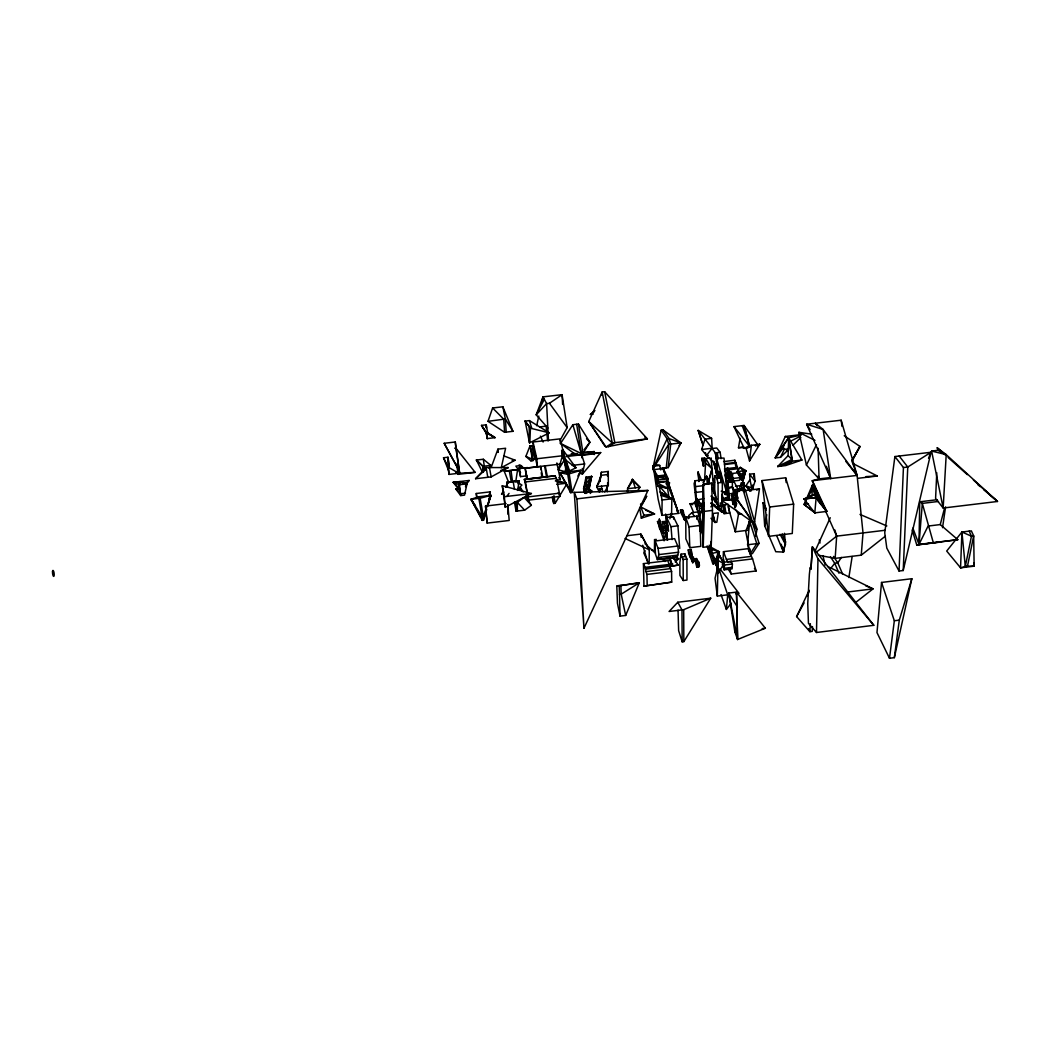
<?xml version="1.0" encoding="UTF-8"?>
<svg xmlns="http://www.w3.org/2000/svg" width="1050" height="1050" viewBox="0 0 1050 1050"><rect width="100%" height="100%" fill="white"/><g stroke="black" fill="none" stroke-linecap="round" stroke-linejoin="round"><path stroke-width="1.5" d="M696.767 519.225L696.767 516.167L700.101 525.472L700.796 546.354L689.811 547.693L685.873 538.873L685.781 517.479L700.114 515.773M716.796 462.473L716.796 459.952M696.622 506.572L701.689 527.415L702.621 527.691L699.615 515.694L703.172 508.042L696.832 498.435L697.016 503.934M699.615 515.694L699.418 508.489L696.832 498.435M704.537 480.69L705.862 458.548L709.839 458.089M497.91 451.762L497.936 449.151L505.601 448.258L501.27 467.709L515.13 460.215L503.711 455.844M649.136 563.903L649.281 549.78L640.867 534.069L627.008 535.736M712.701 513.516L714.958 522.454L716.835 522.231L718.305 512.846L712.701 513.516L714.958 522.454L710.955 518.241M708.855 546.958L713.436 560.254L713.396 564.021L716.822 562.406L715.588 559.387L716.822 562.406L712.753 563.601L707.083 545.961M654.439 552.182L654.57 539.608L656.316 539.398M715.444 559.939L718.161 573.247L723.909 563.653L718.174 552.969L717.255 556.408L718.161 573.247L715.444 559.939L719.394 551.801L710.929 547.181L710.653 552.864L715.418 561.986L717.124 557.629M667.209 479.601L678.615 513.371L661.933 515.366L662.104 499.971L659.085 485.822L658.153 486.386L656.919 482.777L656.053 476.123L653.743 469.626L663.272 468.497L668.246 478.826L667.314 481.058L657.668 482.199L656.053 476.123L665.648 474.994L666.514 478.774M716.153 564.992L718.121 569.625L718.174 552.969M723.594 461.58L734.856 460.254L738.334 469.626L738.347 468.707L725.379 470.229L725.366 471.161L724.487 468.877L737.415 467.355M801.124 434.962L788.681 437.811L788.091 455.634L777.709 466.502L785.702 465.557L801.924 460.031L788.681 437.811L785.308 436.472L775.215 457.944L780.478 457.327L788.406 449.636M627.519 491.859L627.572 488.723L632.415 479.273L639.936 487.252L637.284 491.295M724.487 564.992L724.159 569.861L732.06 568.89L732.414 564.021L731.22 561.356L723.319 562.314L724.487 564.992L732.414 564.021M727.965 477.855L727.427 467.723L730.039 472.513L729.356 481.254L730.485 482.16L727.361 481.491L725.957 478.091L727.965 477.855L729.356 481.254L727.361 481.491M671.58 514.211L671.842 498.816L660.24 492.004L671.842 498.816L662.104 499.971M912.87 528.124L918.999 544.412L928.069 526.063L940.249 524.58L957.797 539.674L918.999 544.412L919.721 501.808L937.388 499.682M718.961 569.244L727.716 594.812L717.321 596.098L717.832 570.951M816.493 632.494L817.976 558.849L812.372 546.801L810.994 569.021L810.141 567.499L809.366 574.311L807.739 603.606L808.447 623.332L816.493 632.494L873.81 625.301L812.372 546.801L810.994 569.021M766.159 508.462L763.074 502.727L764.676 525.853L775.779 551.722L783.484 552.051L785.531 541.761L783.576 537.364M594.234 454.558L594.313 451.592L584.076 452.34M702.621 527.691L702.844 484.667L709.695 483.853M681.03 554.19L679.849 562.643L679.928 575.439L683.235 580.519L686.962 580.059L686.897 559.072L684.771 553.744L681.03 554.19L683.13 559.519L683.235 580.519M703.224 547.286L704.301 511.376L703.461 484.155L711.69 483.184L712.464 510.405L711.217 546.315L703.224 547.286L702.542 526.378M684.692 556.251L684.771 553.744M720.169 505.89L720.261 502.792M720.943 481.097L721.048 477.999L716.874 475.611L714.84 475.86L714.709 489.431L716.481 501.624L718.134 506.139L722.361 505.627L722.321 482.37L721.048 477.999L718.082 477.304M768.626 536.353L769.663 507.019L761.972 480.585L785.649 477.776L793.642 504.144L792.278 533.479L768.626 536.353L761.972 480.585M699.287 499.761L696.478 500.089L695.047 480.782L703.526 479.771L703.999 485.586M961.931 532.022L965.304 566.514L967.47 566.239L973.678 535.92L971.46 536.183L961.931 532.022L960.553 567.827L974.138 566.16L973.678 535.92L971.355 530.88L961.931 532.022L946.693 551.04L960.553 567.827L967.47 566.239L974.138 566.16L973.888 562.944M733.215 504.21L734.226 504.092L735.053 507.688L735.184 500.561L734.186 504.315L733.176 504.433L731.824 499.209M734.895 632.034L728.7 593.066L736.496 592.108L765.371 628.228L737.612 639.489L734.895 632.034L735.026 628.779M899.036 571.029L903.433 467.539L894.902 456.54L931.035 452.261L903.21 570.518L899.036 571.029L886.804 548.113L884.743 532.888L894.902 456.54M601.387 472.264L599.865 481.386L601.387 472.264L608.265 471.463L608.344 485.389L604.747 491.938M903.21 570.518L907.764 467.027L899.168 456.028M936.771 472.762L935.589 498.422L943.163 508.042L997.5 501.48L946.207 454.65L937.243 447.812L937.808 450.319L946.207 454.65L943.163 508.042L931.612 451.054L937.808 450.319M671.134 516.442L671.278 513.424L669.887 518.805M728.162 568.903L731.22 574.022L756.131 570.964L752.587 558.902L747.941 548.691L723.463 551.67L723.122 557.891L724.237 561.684M810.351 623.661L809.891 631.68L812.214 631.391L812.49 626.587M720.366 471.66L719.224 477.383L718.226 477.501L719.368 471.778L720.366 471.66L720.956 478.682M716.678 461.816L716.769 460.359M716.888 458.483L717.255 452.642L718.187 459.021M730.879 481.911L730.603 475.02L729.474 482.278M731.391 477.803L730.577 471.752L732.559 474.285L732.336 486.872L737.52 497.175L734.856 502.884M721.324 506.336L721.114 509.421L724.08 513.673L729.632 513.004L728.319 504.341L722.767 505.037L721.822 498.632L727.374 497.976M818.239 555.201L835.157 558.364L836.666 536.143L834.894 530.04M703.028 532.061L701.689 527.415L701.938 524.186M835.157 558.364L861.236 555.174L863.021 532.954L857.089 475.401L841.155 420.21L806.636 424.239L830.681 478.551L823.121 429.476L815.299 423.229L817.333 425.775M918.999 544.412L922.32 503.396L919.721 501.808M747.6 544.766L749.608 521.115L751.879 520.839L759.071 543.375L752.391 553.626L750.146 553.901L747.6 544.766L759.071 543.375M814.8 512.872L816.152 497.556L804.064 498.999L814.8 512.872L826.757 511.429L814.328 484.956L812.319 485.192L804.116 504.473L814.629 512.518M731.259 603.264L726.39 609.433L727.716 594.812M881.541 582.448L876.973 632.572L889.481 658.271L894.337 657.654L911.846 578.707L881.541 582.448L894.337 620.76L889.481 658.271M812.031 495.705L812.319 485.192L826.757 511.429L817.714 500.469M688.446 518.608L688.761 515.497L691.976 512.649L699.077 511.796M752.758 488.316L755.042 481.189L754.241 473.655L749.608 474.193L749.989 479.679L745.907 485.769L752.758 488.316L753.086 485.061M753.9 476.91L754.241 473.655L753.742 476.569M660.253 468.339L668.207 467.604L670.701 444.111L669.126 438.611L663.101 429.962L661.146 430.185L652.772 468.969L668.706 444.334L667.144 438.834L661.146 430.185M696.951 503.554L696.662 507.111L694.103 483.63L695.047 480.782M738.701 491.229L741.379 482.829L743.872 482.711L744.489 489.641L739.646 489.786L739.476 491.413L737.901 490.783L733.884 493.185M741.379 482.829L742.206 484.864L741.707 489.431L740.276 488.867M729.356 481.254L727.781 472.736L728.241 468.773M749.661 447.182L746.051 448.206L749.516 460.937L751.38 445.331L746.051 448.206L742.219 447.444L744.03 447.234L738.491 447.746L740.092 438.283M703.526 466.226L704.603 457.971L701.846 458.299L703.526 466.226L701.846 458.299M894.337 657.654L899.299 620.143L911.846 578.707M724.08 513.673L722.767 504.998L725.852 512.964M942.533 527.678L945.578 506.874M729.881 495.6L721.849 500.404L752.391 521.929L754.569 521.666L759.465 488.854L743.413 490.77L739.646 489.786M703.461 484.155L703.198 485.901L702.844 484.667M733.176 504.433L733.806 501.454L732.099 493.5L732.585 499.288L729.566 499.656L727.217 486.281L727.847 482.278L733.911 481.556L730.577 471.752L733.911 481.556L732.231 479.049M489.103 499.905L490.337 491.833L476.267 493.5L476.752 498.199M515.694 482.002L517.597 469.665L504.236 471.227L508.777 482.803M848.859 577.539L852.167 556.5M711.414 484.929L711.69 483.184M458.22 488.631L455.766 488.919L460.688 495.587L464.546 495.127L467.001 483.84L459.848 481.543L460.451 484.614M749.923 491.321L745.907 485.769L751.209 490.928L752.246 485.323M601.624 394.944L602.149 392.017L604.643 391.729L647.378 438.874L606.06 447.011L588.774 421.536L602.149 392.017L612.281 442.956L606.06 447.011M657.379 559.637L658.914 554.597L658.127 548.415L655.121 540.999L674.599 538.65L677.788 546.039L678.576 552.221L676.856 557.274L657.379 559.637L655.357 553.783L655.121 540.999M735.997 510.051L738.504 514.238L735.302 531.799L747.639 530.303M766.763 514.723L764.676 525.853L766.001 522.887M517.506 490.429L519.317 480.795L506.756 482.265L507.137 487.095M607.412 475.926L608.265 471.463M755.672 536.379L756.853 530.106L752.587 522.165M734.501 491.859L734.921 489.654L739.581 489.103M747.941 528.701L749.818 519.12M785.531 541.761L783.484 552.051L776.685 535.618M589.089 489.077L591.622 476.438L586.018 477.107L583.629 488.919L584.837 493.119M965.304 566.514L971.46 536.183L969.15 531.143M588.722 490.284L591.622 476.438L586.753 478.905L583.629 488.919L585.362 493.447M536.694 425.709L538.794 416.089M541.944 401.664L542.994 396.861L562.065 394.682L567.158 427.613L560.319 439.937M581.792 457.787L581.648 454.755L584.601 463.942L582.579 472.999L579.534 473.353M736.418 497.123L737.901 490.783L740.001 490.534M717.57 567.735L715.05 578.274L717.321 596.098M788.064 440.304L788.681 437.811L792.409 461.16L789.928 463.299L777.709 466.502L791.936 459.441L788.681 437.811L781.016 448.284L788.497 450.174L787.093 448.494M940.249 524.58L944.567 508.016M572.145 492.502L569.244 474.114L569.914 471.555L565.635 459.992L564.152 460.163L558.403 469.849L566.291 471.988L567.748 474.298L570.636 492.686L572.145 492.502L580.991 470.256L569.914 471.555M708.159 482.514L712.018 468.523L711.165 457.931M660.765 469.941L659.728 465.426C653.139 463.312 650.475 467.499 655.016 472.526M558.403 469.849L562.065 456.999L564.152 460.163L566.291 471.988L559.965 472.723L570.636 492.686L569.861 490.271M708.199 482.947L712.097 469.284L705.862 458.548M487.699 506.218L490.941 495.324L478.577 496.781L471.017 499.288L482.226 520.38L483.525 520.222L486.767 509.329M728.372 492.24L727.112 494.288L725.235 494.511L728.175 484.68M699.641 531.064L701.426 525.158L698.604 525.499M727.112 494.288L728.385 490.074M726.495 485.192L726.705 484.509M587.724 488.723L591.622 476.438L586.884 482.554L583.629 488.919L585.493 492.056L592.056 491.282L587.777 487.777L583.629 488.919L586.793 493.408M702.673 464.048L704.603 457.971M735.394 507.216L736.509 503.816L735.184 500.561M708.291 455.372L706.492 455.582L701.623 449.479L705.036 439.123L711.611 438.349L712.176 448.245L706.414 455.582L717.097 465.491L715.391 452.865L712.018 448.534L716.73 447.983L720.156 452.301L721.087 458.679M483.696 516.994L485.244 512.347M487.83 504.617L490.941 495.324L480.454 498.173L471.017 499.288L481.11 517.309M488.001 421.326L492.608 407.977L502.871 406.809L512.964 431.314L504.591 432.285L488.001 421.326L505.352 419.002L512.964 431.314M666.107 535.264L667.104 532.494L663.731 532.888L659.479 528.347L659.321 519.133L663.731 532.888L664.256 539.385L667.104 532.494L667.17 540.028M491.164 467.434L497.936 449.151L498.186 452.379M475.151 472.342L458.062 474.351L457.866 468.392L444.189 443.284L455.28 441.998L459.677 473.274L475.151 472.342L455.884 448.074L455.28 441.998M735.053 507.688L736.509 503.816L735.591 502.333M750.146 553.901L756.774 543.651L749.608 521.115L745.723 531.444L749.831 552.287M729.002 475.178L730.039 472.513L727.427 467.723M718.266 554.715L719.394 551.801L711.756 549.426L710.929 547.181M536.169 456.435L532.901 460.622L530.906 460.858L525.866 456.422L530.001 445.896L532.009 445.659L534.253 447.956M657.668 482.199L658.508 477.383L653.743 469.626L658.114 499.091L661.933 515.366M696.832 567.131L697.239 563.417L694.549 558.81L696.517 558.561L699.208 563.181L698.801 566.882L696.832 567.131L694.549 558.81M625.682 615.431L639.293 582.803L616.809 586.123L617.452 603.317L620.038 616.127L625.682 615.431L621.193 594.182L620.865 585.047M928.528 458.22L931.035 452.261L907.764 467.027L903.433 467.539M807.266 595.849L809.078 591.57M488.447 496.243L490.337 491.833M586.412 488.591L591.622 476.438L586.635 489.103L586.018 477.107L586.123 479.968M715.995 563.548L719.814 556.041L717.255 556.408M518.004 483.788L519.317 480.795L506.783 482.317L507.557 487.148M815.141 550.988L830.248 517.742M583.971 628.228L647.929 490.442L574.232 492.371L583.971 628.228L576.936 498.868L574.232 492.371M730.774 562.314L731.22 561.356M652.772 468.969L667.144 438.834L669.126 438.611L680.938 442.916L668.207 467.604M780.478 457.327L784.665 448.599M808.644 628.779L809.891 631.68L796.609 616.573L809.196 590.323M488.893 499.485L490.941 495.324L483.315 516.482L483.525 520.222M830.301 477.566L819.066 478.905L806.426 465.032L816.454 444.727M448.363 468.733L449.216 467.014L447.996 457.236L443.52 457.748L448.494 470.321L449.046 474.416L458.758 473.274L448.245 467.132L443.52 457.748M544.32 399.328L536.196 414.803L547.837 428.019M719.368 471.778L717.951 474.495L715.719 467.276L716.704 467.158L718.935 474.377M465.491 486.714L467.001 483.84L460.359 482.278L453.219 482.331L460.071 491.124L458.798 481.674L460.688 495.587M929.526 455.123L931.035 452.261M815.049 512.833L804.116 504.473L806.282 500.404M807.712 497.7L812.766 488.197L826.757 511.429L816.152 497.556L804.064 498.999L814.761 494.458L826.757 511.429L814.708 494.681L812.766 488.197M585.493 492.056L587.777 487.777L588.302 491.728M577.907 475.991L580.991 470.256L567.748 474.298L559.965 472.723L568.68 487.699M852.233 460.753L859.95 446.421L844.226 435.763M640.618 503.921L640.881 507.032L654.544 513.962L641.314 518.149L639.66 507.675L640.881 507.032L646.734 496.204L642.023 503.842M796.609 616.573L804.103 602.91M703.041 482.659L706.624 476.149L709.787 483.367M503.121 491.426L501.533 494.261L503.895 492.043M505.509 487.174L508.673 481.504M851.918 460.701L859.95 446.421L852.154 460.215M645.041 550.633L643.755 552.864L648.388 563.049M599.064 482.724L596.676 486.767L599.274 491.977M696.478 500.089L703.946 498.553M552.169 497.162L553.731 503.475L555.148 503.304L566.541 484.483M749.516 460.937L759.741 444.347L749.529 445.541L744.227 448.416L734.003 426.628L744.069 425.46L757.273 444.098M678.038 610.142L678.628 630.643L682.159 641.826L683.852 641.616L710.732 598.198L677.801 602.254L669.086 611.494L683.694 609.683L710.732 598.198M691.858 560.661L691.202 549.504L688.262 549.859L688.682 553.796L692.764 562.774L693.984 560.805L693.367 556.881L690.309 556.946L693.984 560.805L690.309 556.946M733.543 501.992L734.567 501.874L737.52 497.175L732.336 486.872L728.293 487.358L727.847 482.278M632.704 480.69L627.572 488.723L639.936 487.252L632.704 480.69L632.415 479.273L635.25 487.817M841.339 557.432L837.808 562.918L834.737 563.299L830.799 568.352M699.615 513.529L703.172 508.042L697.62 500.522M733.806 501.454L734.816 501.322L737.52 497.175L735.63 494.944M572.854 424.725L560.556 443.467L581.254 453.495L583.026 453.298L589.903 442.26L578.445 424.082L572.854 424.725L581.254 453.495L578.878 455.214M788.681 437.811L775.215 457.944L783.366 447.838M679.114 445.515L680.938 442.916L663.101 429.962M486.242 432.075L487.226 438.572L495.036 437.666L486.242 432.075L481.491 425.368L486.229 424.83L487.843 433.663L495.036 437.666L486.242 432.075L487.226 438.572L486.242 432.075L487.843 433.663L486.872 433.768L481.491 425.368L485.887 432.587L486.833 432.469M532.901 460.622L535.408 457.157M488.933 468.038L490.862 465.399L483.341 459.257L476.411 460.044L482.409 472.185M507.255 495.771L509.04 493.395M465.57 485.139L469.114 480.467L453.219 482.331L458.417 487.462M698.447 512.466L694.457 502.477L696.294 500.089M740.289 467.342L736.982 471.647L741.392 479.824L742.967 481.044L745.789 470.61L740.289 467.342L742.704 470.321L743.689 477.894L742.967 481.044L736.982 471.647L745.789 470.61L743.689 477.894L736.982 471.647L743.347 474.823L745.789 470.61L741.392 479.824L740.591 475.571M710.903 506.848L712.845 504.315M714.788 501.782L716.73 499.249L711.677 487.699M584.181 449.676L589.903 442.26L586.556 438.782M667.551 526.076L665.241 526.746L663.784 521.758L662.301 521.666L663.416 527.651L666.658 527.612L664.886 527.809M590.218 493.474L592.056 491.282L589.352 490.192M581.227 473.996L582.619 473.826L600.692 452.589L566.331 456.54M717.321 554.177L719.394 551.801L712.163 553.35L711.756 549.426M641.314 518.149L643.952 515.235L654.544 513.962L645.619 510.182M475.584 478.734L486.111 467.565L508.213 467.578L491.137 476.91L475.584 478.734L484.706 470.321L486.111 467.565L487.804 477.304M530.906 460.858L532.429 459.27L534.45 459.034L532.009 445.659M757.575 446.617L759.741 444.347L755.422 445.567M757.575 446.473L759.741 444.347L755.449 445.817M517.414 489.484L521.929 485.074L515.432 480.979M792.921 445.239L800.848 437.548M465.885 483.42L469.114 480.467M669.428 567.197L672.892 564.06M675.203 561.973L678.668 558.836L676.161 557.012M593.237 414.12L590.376 414.448L594.943 410.537M784.232 445.541L781.016 448.284L783.707 447.969M816.178 552.326L836.666 536.143L884.901 530.289M861.236 555.174L885.386 536.156M855.422 602.661L873.036 588.866L827.518 566.344M518.004 489.904L520.669 487.974L523.136 491.977M514.421 502.058L516.088 511.179L524.619 510.169L531.352 505.299L525.604 495.981M580.611 455.004L583.026 453.298L578.445 424.082M590.376 414.448L594.261 411.692M548.481 440.856L546.617 403.607L542.994 396.861L536.196 414.803L546.617 403.607L549.452 403.279L562.065 394.682L562.643 404.447M732.559 474.285L730.603 475.02M608.514 446.723L614.827 442.667L604.643 391.729M672.761 557.064L678.261 565.071L671.895 566.107L669.585 558.587M531.405 493.5L505.273 507.281L502.281 485.73L531.405 493.5L504.341 496.702L502.281 485.73M549.255 432.823L529.541 442.89L525.105 421.102L529.397 420.604L549.255 432.823L530.486 428.229L525.105 421.102L530.486 428.229L529.541 442.89L529.174 427.179M790.243 441.367L800.047 436.38M569.139 471.135L575.964 467.788L563.141 450.253L561.671 450.424L561.986 455.674M692.764 562.774L691.924 559.44L692.869 559.02M756.617 490.14L759.465 488.854M804.064 498.999L814.761 494.458L815.706 498.028M500.64 470.518L508.213 467.578L505.076 467.946M777.709 466.502L792.409 461.16L801.924 460.031M643.978 586.136L671.711 582.12L671.593 571.397L667.813 560.661L643.427 563.627L643.978 586.136L671.711 582.12M735.472 494.996L737.52 497.175L732.992 498.277M818.094 448.271L819.066 478.905L812.228 480.742L824.119 507.701M663.416 527.651L664.597 527.441L666.12 530.617L668.062 530.381L666.592 517.571L673.391 516.758L677.893 525.84L679.731 548.507M804.116 504.473L808.434 503.711M519.317 480.795L506.822 482.606M678.261 565.071L671.895 566.107L669.795 558.364M581.687 455.595L600.692 452.589M504.236 471.227L517.597 469.665M621.679 585.441L639.293 582.803L621.193 594.182L619.5 594.392L620.038 616.127M912.148 529.922L916.755 544.963L957.797 539.674M894.337 620.76L899.299 620.143M847.521 592.029L873.036 588.866L865.672 585.769M762.169 628.622L765.371 628.228M643.427 563.627L645.146 567.367L669.677 564.388M696.688 561.868L698.657 561.619M645.146 567.367L645.409 568.234L669.966 565.241M645.409 568.234L645.514 569.166L670.071 566.186M723.463 551.67L726.416 559.427L751.065 556.421M697.239 563.417L699.208 563.181M697.397 564.874L699.379 564.637M714.263 562.708L716.822 562.406L715.562 559.479M645.514 569.166L646.039 571.62L670.622 568.614M697.607 565.464L699.589 565.215M752.587 558.902L727.847 561.921L726.416 559.427M697.226 566.409L699.208 566.173M696.714 566.816L698.801 566.882M646.039 571.62L646.944 574.403L671.593 571.397M732.349 567.315L724.447 568.286L722.439 563.994M916.755 544.963L940.433 542.076M616.809 586.123L618.476 585.926M735.814 593.814L739.056 593.408L719.946 568.824M738.504 514.238L741.641 513.87M664.401 523.635L666.343 523.399L667.17 526.509L667.905 525.656L668.561 531.182L667.459 529.462M666.592 517.571L671.003 526.667L677.893 525.84M685.781 517.479L689.023 526.798L700.101 525.472M938.451 501.454L922.32 503.396L933.306 542.666M658.127 548.415L677.788 546.039M658.914 554.597L678.576 552.221M658.389 557.484L677.972 555.109M658.048 559.283L677.591 556.907M681.791 556.986L685.532 556.526M663.784 560.648L669.742 559.926M674.205 559.374L678.668 558.836M683.13 559.519L686.897 559.072M600.351 491.452L599.143 489.024L602.07 488.683L602.608 491.676M715.719 467.276L716.783 475.23L717.78 475.112M719.184 474.876L720.182 474.758M725.379 470.229L726.6 474.141L737.979 472.789M676.791 510.799L678.615 513.371L666.527 481.635L656.919 482.777L667.564 488.303L658.153 486.386M731.272 475.65L732.283 475.532M528.741 500.102L560.057 496.401L556.382 478.288L555.082 475.781L524.396 479.377L528.741 500.102L527.927 496.913L559.086 493.224M665.897 483.761L667.564 483.564M730.209 476.385L731.614 474.902L733.911 481.556L732.572 478.905M714.84 475.86L716.796 478.498L721.048 477.999L721.206 481.241M507.859 504.984L509.197 520.472L487.174 523.097L485.507 506.074L506.139 503.633M729.304 478.905L740.696 477.553L739.567 480.296L733.097 481.058M730.551 479.456L731.561 479.338M576.936 498.868L647.929 490.442M716.796 478.498L718.056 482.882L722.321 482.37M695.52 486.583L702.581 485.756M741.969 482.934L743.872 482.711L744.621 491.584M742.206 484.864L744.122 484.641L743.61 489.208L742.166 488.644M735.486 486.202L741.668 485.467M728.293 487.358L728.556 488.066L732.611 487.581L734.816 501.322M695.284 492.476L702.319 491.636M741.864 487.961L743.767 487.738M857.942 478.314L877.314 476.004L852.902 463.509M729.067 493.854L733.11 493.382L737.52 497.175M693.643 512.61L689.994 503.764L696.111 503.029M729.737 499.472L721.849 500.404L732.716 499.708M738.124 498.461L736.037 498.711L746.235 511.914L752.391 521.929L743.413 490.77M699.825 503.593L704.051 503.081M699.602 505.641L703.815 505.142M700.875 506.612L703.697 506.231M680.479 509.919L682.356 509.696L683.497 512.006L684.731 520.393L680.689 512.347L680.479 509.919L683.747 515.707L684.731 520.393L682.356 509.696L683.747 515.707L688.905 518.227M699.418 508.489L703.172 508.042M704.301 511.376L712.464 510.405M769.663 507.019L793.642 504.144M664.099 540.829L657.484 521.522L659.361 521.299L660.161 524.029M662.301 521.666L665.713 521.535L666.343 523.399M663.784 521.758L665.713 521.535M512.111 460.556L515.13 460.215M574.416 453.456L571.2 453.836L577.658 453.534M580.689 453.18L594.313 451.592M563.561 452.511L560.07 438.874L533.033 442.011L536.839 458.758L562.721 455.739M567 455.49L577.5 454.269M459.139 468.248L457.866 468.392L444.189 443.284M680.938 442.916L668.706 444.334L666.251 467.841L663.219 467.893M521.771 468.431L521.299 465.675L518.779 465.399L521.299 465.675L523.333 467.854M458.417 473.419L459.677 473.274L455.884 448.074L454.637 448.219M785.308 436.472L801.084 434.621M518.582 468.248L527.599 467.644L518.582 468.248L520.538 476.608L526.982 475.847M526.68 479.22L525.158 468.182L561.579 463.956M525.446 468.274L540.671 466.489L542.798 477.159L527.441 478.971L525.158 468.182M701.623 449.479L712.176 448.245L698.197 430.382L711.611 438.349M572.197 465.399L584.601 463.942M738.491 447.746L743.269 447.182M716.52 458.535L715.391 452.865L720.156 452.301M453.219 482.331L459.388 484.733L467.001 483.84M524.449 479.666L555.082 475.781M659.728 465.426L652.759 466.239L654.609 470.663M524.396 479.377L525.446 481.924L556.382 478.288M555.844 480.244L560.385 479.706L556.854 462.958M608.107 474.495L601.256 475.296L596.676 486.767L608.344 485.389L607.491 482.987M455.766 488.919L460.635 493.749L465.465 493.185M724.5 463.746L735.774 462.42M724.487 464.533L735.761 463.208M556.802 484.378L565.845 483.315M716.376 468.891L717.36 468.773M658.114 477.304L666.133 476.359M716.848 471.778L717.846 471.66M658.56 479.968L668.246 478.826L658.508 477.383M539.595 426.93L546.105 426.182L547.654 440.738M530.001 445.896L531.93 453.324L533.951 453.088M490.862 465.399L482.974 466.292L476.411 460.044L482.974 466.292L483.433 472.067M727.781 472.736L730.039 472.513L727.374 470.833M865.987 476.595L877.314 476.004M717.557 475.86L716.454 458.049L724.041 458.115L726.744 492.778L721.219 491.216M716.376 565.582L717.57 565.609L718.226 567.381M711.546 499.511L714.302 499.695L721.954 512.164L710.942 503.16M711.9 498.894L716.73 499.249L710.968 496.125M557.642 481.963L565.74 482.947M811.729 434.175L798.919 432.324L806.426 465.032M555.371 480.979L565.858 482.869M651.472 550.148L654.321 550.686M724.382 492.096L723.411 491.899L725.235 494.511M931.612 451.054L946.207 454.65M741.772 489.536L745.553 490.521L754.569 521.666M540.671 466.489L540.789 469.547M667.564 488.303L659.085 485.822L668.916 497.031L666.527 481.635M661.238 495.442L671.842 498.816L660.437 493.106M689.994 503.764L692.751 504.656M455.661 472.251L458.758 473.274L455.792 471.975M509.276 470.649L511.258 481.898M860.016 514.421L886.83 525.945M525.866 456.422L532.429 459.27L531.93 453.324M625.104 538.479L649.281 549.78L640.867 534.069L641.143 537.324M814.971 440.37L798.919 432.324L800.376 435.212M717.885 560.332L723.909 563.653L718.397 553.56M712.071 498.448L714.302 499.695M707.923 547.207L710.036 552.405M713.436 560.254L716.822 562.406L715.26 559.65M583.629 488.919L585.834 490.442M644.779 437.01L647.378 438.874L612.281 442.956L588.774 421.536L604.944 446.276M561.868 444.439L575.046 454.125M519.947 465.255L522.966 467.736M711.283 503.094L721.77 510.956M662.511 528.99L665.949 531.615M705.836 463.352L712.018 468.523M711.021 503.357L721.954 512.164M977.603 484.431L980.083 486.557M983.824 489.759L997.5 501.48L973.403 480.021M572.578 464.796L575.964 467.788L565.635 459.992L566.698 465.898M644.962 543.716L655.567 553.14M661.474 558.377L665.004 561.527M937.243 447.812L945.683 455.333M948.084 457.472L967.365 474.652M572.722 465.019L575.019 467.079M788.091 455.634L791.936 459.441L792.409 461.16M734.567 501.874L736.509 503.816M492.608 407.977L503.724 419.186L504.591 432.285M524.619 510.169L517.322 502.333L515.996 502.491L516.088 511.179M531.352 505.299L524.134 497.411L517.322 502.333L517.387 511.022M745.907 485.769L750.133 490.521M694.457 502.477L696.622 504.919M817.976 558.849L873.81 625.301M734.003 426.628L749.582 446.303M845.88 461.409L857.089 475.401L812.228 480.742L814.459 485.008M749.608 474.193L755.042 481.189M549.452 403.279L567.158 427.613M734.921 489.654L736.496 491.82M520.577 472.749L515.852 466.095L519.606 465.662L520.249 468.471M558.836 477.501L560.385 479.706M713.711 504.262L715.995 507.544L714.879 504.945M475.466 505.759L471.017 499.288L482.016 516.639L482.226 520.38L481.884 518.7M737.376 499.406L752.391 521.929M833.49 556.408L837.808 562.918L842.691 574.271M830.458 556.789L834.737 563.299L838.989 573.234M754.491 568.418L756.131 570.964M810.101 429.647L806.636 424.239L823.121 429.476L857.089 475.401L852.101 461.672M691.976 512.649L694.391 516.456M737.454 607.071L728.7 593.066L737.612 639.489L736.496 592.108L737.612 639.489M599.143 489.024L600.561 491.4M657.484 521.522L659.807 525.486M565.215 470.072L566.291 471.988M677.801 602.254L681.975 609.893L682.159 641.826M780.058 534.306L785.466 544.346L784.455 533.295M733.582 480.637L738.006 489.405M712.163 553.35L716.52 562.301M661.946 529.318L663.731 532.888M667.419 517.794L665.648 514.093L665.897 519.133L668.391 526.772M558.259 492.594L560.057 496.401M712.569 478.026L714.591 482.436M540.409 436.144L543.113 442.037M715.391 452.865L717.622 457.787M825.431 510.694L836.666 536.143M709.222 545.173L711.126 549.478M725.091 474.849L726.613 481.832M701.689 527.415L702.949 530.329M698.828 481.596L698.079 471.962L701.807 480.637M763.074 502.727L766.159 510.195M699.72 527.349L702.752 534.712M707.608 546.512L709.433 550.935M710.036 545.803L711.27 548.822M717.019 475.584L713.449 461.357L716.441 468.746M726.613 493.854L728.398 498.291M724.159 569.861L722.426 564.624M479.85 496.637L483.315 516.482L482.016 516.639L478.577 496.781M688.262 549.859L691.924 559.44M722.767 505.037L725.931 513.45L724.618 504.774M640.881 507.032L643.952 515.235M513.174 481.517L514.487 489.405M754.359 521.692L757.103 529.161M520.669 487.974L521.692 490.783M742.245 425.67L749.529 445.541L744.069 425.46L748.952 444.793M663.744 471.608L663.272 468.497L666.002 477.658M720.983 594.589L726.39 609.433M826.416 466.305L830.681 478.551M663.272 468.497L664.86 473.143M667.511 480.887L678.615 513.371M703.054 445.449L698.197 430.382L702.096 442.549M705.456 452.694L706.414 455.582M782.171 533.768L785.466 544.346M669.624 556.658L672.446 565.779M529.397 420.604L531.72 428.085M717.859 476.267L716.743 472.579L716.783 475.23M716.454 458.049L726.744 492.778M642.771 545.239L648.204 563.916M781.239 544.228L783.484 552.051L782.539 547.326M728.057 506.612L735.302 531.799L734.987 528.57M744.082 488.329L744.962 491.374M730.485 480.099L730.931 481.648M729.527 567.971L731.22 574.022M818.252 475.926L819.066 478.905M733.163 500.391L734.186 504.315M696.517 558.561L697.266 561.422M713.449 461.357L717.111 475.427M721.98 494.196L723.201 498.881M654.57 539.608L655.581 543.546M563.141 450.253L569.244 474.114M561.671 450.424L567.748 474.298M702.424 505.89L703.133 508.922M819.315 539.844L820.037 543.008M822.951 555.634L825.129 565.11M661.434 530.329L662.13 533.347L661.553 529.423M659.321 519.133L661.356 528.124M459.742 489.812L460.635 493.749M731.614 494.799L732.585 499.288M726.6 474.141L727.401 477.855M708.514 548.704L709.17 551.893M749.989 479.679L751.747 488.237M725.957 478.091L727.755 486.793M502.871 406.809L505.352 419.002L506.218 432.101M545.212 465.885L547.365 476.556M717.478 471.135L716.704 467.158L717.137 470.334M665.28 527.428L667.682 540.054M529.961 445.725L532.429 459.27M489.405 467.184L491.137 476.91M544.569 465.688L546.604 477.435M702.634 505.142L703.277 508.883M520.104 465.819L520.577 468.576M483.341 459.257L484.851 470.452M525.446 481.924L527.179 492.411M476.267 493.5L477.054 498.238M576.686 424.279L581.254 453.495M553.954 495.652L555.148 503.304M552.786 497.346L553.731 503.475M673.391 516.758L673.746 519.173M734.856 460.254L735.709 466.174M841.155 420.21L842.021 426.405M541.236 472.697L541.682 475.86M456.816 463.995L457.249 467.145M511.048 470.702L512.531 481.74M743.872 487.082L744.463 491.558M456.855 465.124L458.062 474.351M519.54 468.576L520.538 476.608M671.278 513.424L671.672 516.653M665.608 526.312L666.12 530.617M785.649 477.776L786.214 482.554M692.068 556.894L691.202 549.544L691.727 556.618M698.079 471.962L699.103 481.005M669.493 482.423L669.585 483.236M449.098 466.974L447.996 457.236L448.232 464.428M449.046 474.416L448.245 467.132L448.494 470.321M543.336 400.116L542.994 396.861L543.204 400.116M485.507 506.074L487.174 523.097M504.341 496.702L505.273 507.281M728.556 488.066L729.566 499.656M671.003 526.667L672.066 539.621M706.624 476.149L707.241 483.866M486.478 427.888L486.229 424.83L486.242 427.731M712.097 469.284L713.934 493.342M533.033 442.011L533.61 449.964L537.416 466.777L536.839 458.758M607.005 486.872L607.32 491.715M560.162 440.462L560.359 443.651M482.659 465.951L483 472.014M582.343 468.431L582.619 473.826M721.901 495.876L722.361 505.627M459.283 482.396L459.388 484.733M689.023 526.798L689.811 547.693M619.172 585.257L619.5 594.392M601.545 486.202L601.637 489.339M711.073 541.485L711.217 546.315M646.944 574.403L647.181 585.126M507.754 504.998L507.964 514.303M652.903 465.741L652.956 468.497M749.608 521.115L749.7 526.037M750.067 548.979L750.12 552.261M683.694 609.683L683.852 641.616M718.056 482.882L718.134 506.139M721.048 477.999L720.878 481.241L721.048 477.999M712.976 562.866L713.396 564.021L712.976 562.866M52.526 571.554A3.006 0.774 82.9 0 0 53.576 576.358A3.006 0.774 82.9 0 0 53.944 572.303A3.006 0.774 82.9 0 0 52.526 571.554"/></g></svg>
